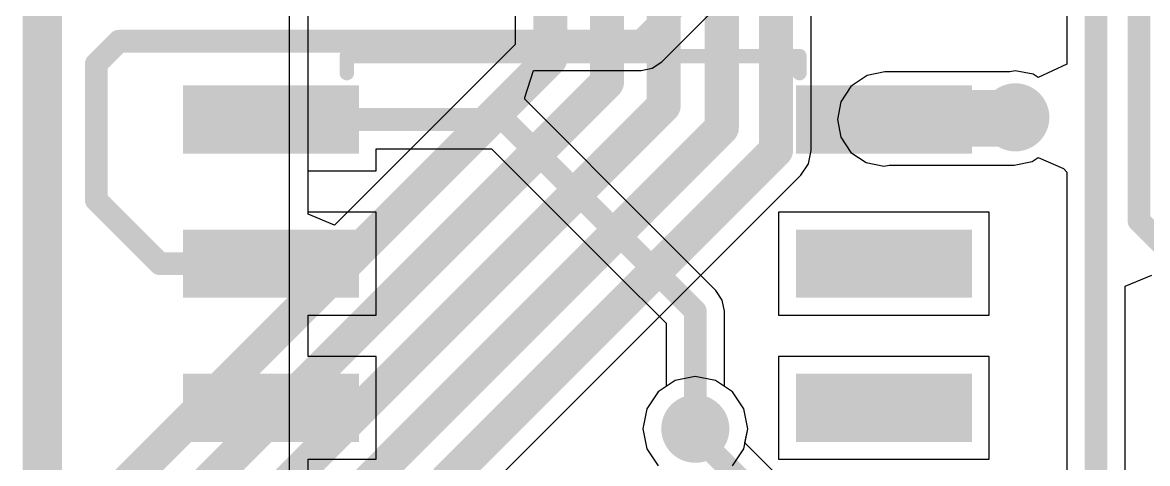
# Model space of a CAD drawing. Header units: millimetres. Extents: x -0.15 to 3.79, y -0.54 to 3.26.
# Drawn here: x 2.6616 to 3.0518, y 1.5369 to 1.6899 of the extents above; entities that cross this region are included whole.
import ezdxf

# ---------------------------------------------------------------- set-up
doc = ezdxf.new("R2010")
doc.units = ezdxf.units.MM
doc.header["$MEASUREMENT"] = 0
for name, color, linetype in [('BottomLayer', 5, 'Continuous'), ('BottomSolder', 6, 'Continuous'), ('TopLayer', 1, 'Continuous'), ('TopOverlay', 2, 'Continuous'), ('TopPaste', 8, 'Continuous'), ('TopSolder', 216, 'Continuous'), ('ViaHoleLayer', 16, 'Continuous')]:
    doc.layers.add(name, color=color, linetype=linetype)

# ---------------------------------------------------------------- blocks, each defined once
blk = doc.blocks.new('14_SOIC_70')
at = {"layer": 'TopLayer'}
for points in [[(-0.136811, 0.161811), (-0.0757874, 0.161811), (-0.0757874, 0.138189), (-0.136811, 0.138189)], [(0.0757874, 0.161811), (0.136811, 0.161811), (0.136811, 0.138189), (0.0757874, 0.138189)], [(-0.136811, 0.111811), (-0.0757874, 0.111811), (-0.0757874, 0.088189), (-0.136811, 0.088189)], [(0.0757874, 0.111811), (0.136811, 0.111811), (0.136811, 0.088189), (0.0757874, 0.088189)], [(-0.136811, 0.061811), (-0.0757874, 0.061811), (-0.0757874, 0.038189), (-0.136811, 0.038189)], [(0.0757874, 0.061811), (0.136811, 0.061811), (0.136811, 0.038189), (0.0757874, 0.038189)], [(-0.136811, 0.011811), (-0.0757874, 0.011811), (-0.0757874, -0.011811), (-0.136811, -0.011811)], [(0.0757874, 0.011811), (0.136811, 0.011811), (0.136811, -0.011811), (0.0757874, -0.011811)], [(-0.136811, -0.038189), (-0.0757874, -0.038189), (-0.0757874, -0.061811), (-0.136811, -0.061811)], [(0.0757874, -0.038189), (0.136811, -0.038189), (0.136811, -0.061811), (0.0757874, -0.061811)], [(-0.136811, -0.088189), (-0.0757874, -0.088189), (-0.0757874, -0.111811), (-0.136811, -0.111811)], [(0.0757874, -0.088189), (0.136811, -0.088189), (0.136811, -0.111811), (0.0757874, -0.111811)], [(-0.136811, -0.138189), (-0.0757874, -0.138189), (-0.0757874, -0.161811), (-0.136811, -0.161811)], [(0.0757874, -0.138189), (0.136811, -0.138189), (0.136811, -0.161811), (0.0757874, -0.161811)]]:
    blk.add_hatch(color=1, dxfattribs=at).paths.add_polyline_path(points)
at = {"layer": 'TopOverlay'}
blk.add_hatch(color=2, dxfattribs=at).paths.add_polyline_path([(-0.072, 0.142), (-0.061, 0.142), (-0.061, 0.16), (-0.072, 0.16)])
at = {"layer": 'TopPaste'}
for points in [[(-0.136811, 0.161811), (-0.0757874, 0.161811), (-0.0757874, 0.138189), (-0.136811, 0.138189)], [(0.0757874, 0.161811), (0.136811, 0.161811), (0.136811, 0.138189), (0.0757874, 0.138189)], [(-0.136811, 0.111811), (-0.0757874, 0.111811), (-0.0757874, 0.088189), (-0.136811, 0.088189)], [(0.0757874, 0.111811), (0.136811, 0.111811), (0.136811, 0.088189), (0.0757874, 0.088189)], [(-0.136811, 0.061811), (-0.0757874, 0.061811), (-0.0757874, 0.038189), (-0.136811, 0.038189)], [(0.0757874, 0.061811), (0.136811, 0.061811), (0.136811, 0.038189), (0.0757874, 0.038189)], [(-0.136811, 0.011811), (-0.0757874, 0.011811), (-0.0757874, -0.011811), (-0.136811, -0.011811)], [(0.0757874, 0.011811), (0.136811, 0.011811), (0.136811, -0.011811), (0.0757874, -0.011811)], [(-0.136811, -0.038189), (-0.0757874, -0.038189), (-0.0757874, -0.061811), (-0.136811, -0.061811)], [(0.0757874, -0.038189), (0.136811, -0.038189), (0.136811, -0.061811), (0.0757874, -0.061811)], [(-0.136811, -0.088189), (-0.0757874, -0.088189), (-0.0757874, -0.111811), (-0.136811, -0.111811)], [(0.0757874, -0.088189), (0.136811, -0.088189), (0.136811, -0.111811), (0.0757874, -0.111811)], [(-0.136811, -0.138189), (-0.0757874, -0.138189), (-0.0757874, -0.161811), (-0.136811, -0.161811)], [(0.0757874, -0.138189), (0.136811, -0.138189), (0.136811, -0.161811), (0.0757874, -0.161811)]]:
    blk.add_hatch(color=8, dxfattribs=at).paths.add_polyline_path(points)
at = {"layer": 'TopSolder'}
for points in [[(-0.136811, 0.161811), (-0.0757874, 0.161811), (-0.0757874, 0.138189), (-0.136811, 0.138189)], [(0.0757874, 0.161811), (0.136811, 0.161811), (0.136811, 0.138189), (0.0757874, 0.138189)], [(-0.136811, 0.111811), (-0.0757874, 0.111811), (-0.0757874, 0.088189), (-0.136811, 0.088189)], [(0.0757874, 0.111811), (0.136811, 0.111811), (0.136811, 0.088189), (0.0757874, 0.088189)], [(-0.136811, 0.061811), (-0.0757874, 0.061811), (-0.0757874, 0.038189), (-0.136811, 0.038189)], [(0.0757874, 0.061811), (0.136811, 0.061811), (0.136811, 0.038189), (0.0757874, 0.038189)], [(-0.136811, 0.011811), (-0.0757874, 0.011811), (-0.0757874, -0.011811), (-0.136811, -0.011811)], [(0.0757874, 0.011811), (0.136811, 0.011811), (0.136811, -0.011811), (0.0757874, -0.011811)], [(-0.136811, -0.038189), (-0.0757874, -0.038189), (-0.0757874, -0.061811), (-0.136811, -0.061811)], [(0.0757874, -0.038189), (0.136811, -0.038189), (0.136811, -0.061811), (0.0757874, -0.061811)], [(-0.136811, -0.088189), (-0.0757874, -0.088189), (-0.0757874, -0.111811), (-0.136811, -0.111811)], [(0.0757874, -0.088189), (0.136811, -0.088189), (0.136811, -0.111811), (0.0757874, -0.111811)], [(-0.136811, -0.138189), (-0.0757874, -0.138189), (-0.0757874, -0.161811), (-0.136811, -0.161811)], [(0.0757874, -0.138189), (0.136811, -0.138189), (0.136811, -0.161811), (0.0757874, -0.161811)]]:
    blk.add_hatch(color=216, dxfattribs=at).paths.add_polyline_path(points)
at = {"layer": 'TopOverlay'}
for points, const_width in [([(0.08, 0.172), (-0.077, 0.172)], 0.005), ([(-0.077, 0.172), (-0.077, 0.1660945)], 0.005), ([(0.08, 0.172), (0.08, 0.1660945)], 0.005), ([(-0.144, 0.15), (-0.149, 0.155)], 0.007874), ([(-0.149, 0.155), (-0.149, 0.145)], 0.007874), ([(-0.144, 0.15), (-0.149, 0.145)], 0.007874), ([(-0.077, -0.1660945), (-0.077, -0.172)], 0.005), ([(0.08, -0.1660945), (0.08, -0.172)], 0.005), ([(0.08, -0.172), (-0.077, -0.172)], 0.005)]:
    blk.add_lwpolyline(points, dxfattribs=dict(at, const_width=const_width))
for points, const_width in [([(-0.07825, 0.172, 1), (-0.07575, 0.172, 1)], 0.0025), ([(-0.07825, 0.172, 1), (-0.07575, 0.172, 1)], 0.0025), ([(0.07875, 0.172, 1), (0.08125, 0.172, 1)], 0.0025), ([(0.07875, 0.172, 1), (0.08125, 0.172, 1)], 0.0025), ([(-0.07825, 0.1660945, 1), (-0.07575, 0.1660945, 1)], 0.0025), ([(0.07875, 0.1660945, 1), (0.08125, 0.1660945, 1)], 0.0025), ([(-0.1509685, 0.155, 1), (-0.1470315, 0.155, 1)], 0.003937), ([(-0.1509685, 0.155, 1), (-0.1470315, 0.155, 1)], 0.003937), ([(-0.1459685, 0.15, 1), (-0.1420315, 0.15, 1)], 0.003937), ([(-0.1459685, 0.15, 1), (-0.1420315, 0.15, 1)], 0.003937), ([(-0.1509685, 0.145, 1), (-0.1470315, 0.145, 1)], 0.003937), ([(-0.1509685, 0.145, 1), (-0.1470315, 0.145, 1)], 0.003937), ([(-0.07825, -0.1660945, 1), (-0.07575, -0.1660945, 1)], 0.0025), ([(0.07875, -0.1660945, 1), (0.08125, -0.1660945, 1)], 0.0025), ([(-0.07825, -0.172, 1), (-0.07575, -0.172, 1)], 0.0025), ([(-0.07825, -0.172, 1), (-0.07575, -0.172, 1)], 0.0025), ([(0.07875, -0.172, 1), (0.08125, -0.172, 1)], 0.0025), ([(0.07875, -0.172, 1), (0.08125, -0.172, 1)], 0.0025)]:
    blk.add_lwpolyline(points, format="xyb", close=True, dxfattribs=dict(at, const_width=const_width))

msp = doc.modelspace()

# ---------------------------------------------------------------- hatches: boundary and pattern name
at = {"layer": 'BottomLayer'}
h = msp.add_hatch(color=5, dxfattribs=at)
edge = h.paths.add_edge_path()
edge.add_arc((3.006, 1.657), 0.011811, 0, 360)
h = msp.add_hatch(color=5, dxfattribs=at)
edge = h.paths.add_edge_path()
edge.add_arc((2.895, 1.549), 0.011811, 0, 360)
at = {"layer": 'BottomSolder'}
h = msp.add_hatch(color=6, dxfattribs=at)
edge = h.paths.add_edge_path()
edge.add_arc((3.006, 1.657), 0.0059055, 0, 360)
h = msp.add_hatch(color=6, dxfattribs=at)
edge = h.paths.add_edge_path()
edge.add_arc((2.895, 1.549), 0.0059055, 0, 360)
at = {"layer": 'TopLayer'}
h = msp.add_hatch(color=1, dxfattribs=at)
edge = h.paths.add_edge_path()
edge.add_arc((3.006, 1.657), 0.011811, 0, 360)
h = msp.add_hatch(color=1, dxfattribs=at)
edge = h.paths.add_edge_path()
edge.add_arc((2.895, 1.549), 0.011811, 0, 360)
at = {"layer": 'TopSolder'}
h = msp.add_hatch(color=216, dxfattribs=at)
edge = h.paths.add_edge_path()
edge.add_arc((3.006, 1.657), 0.0059055, 0, 360)
h = msp.add_hatch(color=216, dxfattribs=at)
edge = h.paths.add_edge_path()
edge.add_arc((2.895, 1.549), 0.0059055, 0, 360)
at = {"layer": 'ViaHoleLayer'}
h = msp.add_hatch(color=16, dxfattribs=at)
edge = h.paths.add_edge_path()
edge.add_arc((3.006, 1.657), 0.0059055, 0, 360)
h = msp.add_hatch(color=16, dxfattribs=at)
edge = h.paths.add_edge_path()
edge.add_arc((2.895, 1.549), 0.0059055, 0, 360)

# ---------------------------------------------------------------- linework, layer by layer
at = {"layer": 'BottomLayer'}
for p, q in [((2.7541516, 1.836), (2.7541516, 0.809)), ((2.8325247, 1.8189463), (2.8325247, 1.6822868)), ((2.760646, 1.6234738), (2.760646, 1.8105798)), ((2.9351387, 1.6455568), (2.9351387, 1.7144139)), ((2.8325247, 1.6822868), (2.7698848, 1.619647)), ((2.9342147, 1.640911), (2.9351388, 1.6455563)), ((2.9351388, 1.6455563), (2.9351387, 1.6455568)), ((2.9315834, 1.6369729), (2.9342147, 1.640911)), ((2.8203839, 1.5257734), (2.9315834, 1.6369729)), ((2.7698848, 1.619647), (2.760646, 1.6234738)), ((2.8880505, 1.5657776), (2.882159, 1.561841)), ((2.895, 1.5671599), (2.8880505, 1.5657776)), ((2.9019495, 1.5657776), (2.895, 1.5671599)), ((2.907841, 1.561841), (2.9019495, 1.5657776)), ((2.882159, 1.561841), (2.8782224, 1.5559495)), ((2.9117776, 1.5559495), (2.907841, 1.561841)), ((2.8782224, 1.5559495), (2.8768401, 1.549)), ((2.9131599, 1.549), (2.9117776, 1.5559495)), ((2.8768401, 1.549), (2.8782224, 1.5420505)), ((2.9121924, 1.5441361), (2.9131599, 1.549)), ((2.8782224, 1.5420505), (2.882159, 1.536159)), ((2.9441642, 1.5121643), (2.9121924, 1.5441361))]:
    msp.add_line(p, q, dxfattribs=at)
for points, const_width in [([(2.904189, 1.653348), (2.904189, 1.9258296)], 0.011811), ([(2.8839956, 1.6609668), (2.8839956, 1.8929032)], 0.011811), ([(2.8643295, 1.6691128), (2.8643295, 1.8625693)], 0.011811), ([(2.923, 1.6455563), (2.923, 1.853)], 0.011811), ([(2.8446634, 1.6772588), (2.8446634, 1.8322354)], 0.011811), ([(2.6675169, 0.9165169), (2.6675169, 1.7346174)], 0.011811), ([(2.6871831, 1.5197785), (2.8446634, 1.6772588)], 0.011811), ([(2.708, 1.5127833), (2.8643295, 1.6691128)], 0.011811), ([(2.729, 1.5059712), (2.8839956, 1.6609668)], 0.011811), ([(2.749, 1.498159), (2.904189, 1.653348)], 0.011811), ([(2.8082452, 1.5308015), (2.923, 1.6455563)], 0.011811), ([(2.895, 1.5470001), (2.895, 1.549)], 0.007874), ([(2.895, 1.5470001), (2.937, 1.5050001)], 0.007874)]:
    msp.add_lwpolyline(points, dxfattribs=dict(at, const_width=const_width))
for points, const_width in [([(2.8417107, 1.6772588, 1), (2.8476161, 1.6772588, 1)], 0.0059055), ([(2.8417107, 1.6772588, 1), (2.8476161, 1.6772588, 1)], 0.0059055), ([(2.8613768, 1.6691128, 1), (2.8672822, 1.6691128, 1)], 0.0059055), ([(2.8613768, 1.6691128, 1), (2.8672822, 1.6691128, 1)], 0.0059055), ([(2.8810429, 1.6609668, 1), (2.8869483, 1.6609668, 1)], 0.0059055), ([(2.8810429, 1.6609668, 1), (2.8869483, 1.6609668, 1)], 0.0059055), ([(2.9012363, 1.653348, 1), (2.9071417, 1.653348, 1)], 0.0059055), ([(2.9012363, 1.653348, 1), (2.9071417, 1.653348, 1)], 0.0059055), ([(2.9200473, 1.6455563, 1), (2.9259527, 1.6455563, 1)], 0.0059055), ([(2.9200473, 1.6455563, 1), (2.9259527, 1.6455563, 1)], 0.0059055), ([(2.8930315, 1.549, 1), (2.8969685, 1.549, 1)], 0.003937), ([(2.8930315, 1.5470001, 1), (2.8969685, 1.5470001, 1)], 0.003937), ([(2.8930315, 1.5470001, 1), (2.8969685, 1.5470001, 1)], 0.003937)]:
    msp.add_lwpolyline(points, format="xyb", close=True, dxfattribs=dict(at, const_width=const_width))
at = {"layer": 'TopLayer'}
for p, q in [((2.7541516, 1.836), (2.7541516, 0.809)), ((3.0238683, 1.7498974), (3.0238683, 1.6754034)), ((2.8833236, 1.6762532), (2.9236632, 1.7165928)), ((2.8800367, 1.6740569), (2.8833236, 1.6762532)), ((3.0238683, 1.6754034), (3.0138683, 1.6707962)), ((2.8358267, 1.6638467), (2.8389147, 1.6732857)), ((2.8389147, 1.6732857), (2.8761594, 1.6732857)), ((2.8761594, 1.6732857), (2.8800367, 1.6740569)), ((2.9546039, 1.6715493), (2.9493636, 1.6680478)), ((2.9607854, 1.6727789), (2.9546039, 1.6715493)), ((3.0041198, 1.6727789), (2.9607854, 1.6727789)), ((3.006, 1.6731529), (3.0041198, 1.6727789)), ((3.0121814, 1.6719233), (3.006, 1.6731529)), ((3.0138683, 1.6707962), (3.0121814, 1.6719233)), ((2.9489896, 1.6676738), (2.9454881, 1.6624335)), ((2.9493636, 1.6680478), (2.9489896, 1.6676738)), ((2.8358163, 1.6632857), (2.8358267, 1.6638467)), ((2.8815669, 1.6175352), (2.8358163, 1.6632857)), ((2.9454881, 1.6624335), (2.9442585, 1.656252)), ((2.9442585, 1.656252), (2.9454881, 1.6500705)), ((2.9454881, 1.6500705), (2.9489896, 1.6448302)), ((2.7843248, 1.638441), (2.7843248, 1.6461203)), ((2.7843248, 1.6461203), (2.8243249, 1.6461203)), ((2.8243249, 1.6461203), (2.8672385, 1.6032068)), ((2.9489896, 1.6448302), (2.9542299, 1.6413287)), ((3.0118075, 1.6417027), (3.0138683, 1.6430797)), ((3.0138683, 1.6430797), (3.022658, 1.6393024)), ((2.9542299, 1.6413287), (2.9604114, 1.6400991)), ((2.9604114, 1.6400991), (2.9622916, 1.6404731)), ((2.9622916, 1.6404731), (3.005626, 1.6404731)), ((3.005626, 1.6404731), (3.0118075, 1.6417027)), ((3.022658, 1.6393024), (3.0238683, 1.6380293)), ((2.760646, 1.624063), (2.760646, 1.638441)), ((2.760646, 1.638441), (2.7843248, 1.638441)), ((3.0238683, 1.6380293), (3.0238683, 1.4803546)), ((2.7843248, 1.624063), (2.760646, 1.624063)), ((2.7843248, 1.588441), (2.7843248, 1.624063)), ((2.9969232, 1.624063), (2.9238996, 1.624063)), ((2.9238996, 1.624063), (2.9238996, 1.588441)), ((2.9969232, 1.588441), (2.9969232, 1.624063)), ((2.9021642, 1.5969379), (2.8815669, 1.6175352)), ((2.8672385, 1.6032068), (2.8848683, 1.585577)), ((3.0441317, 1.5984743), (3.0533705, 1.6023012)), ((2.9043605, 1.593651), (2.9021642, 1.5969379)), ((3.0441317, 1.4381967), (3.0441317, 1.5984743)), ((2.9051317, 1.5897737), (2.9043605, 1.593651)), ((2.760646, 1.574063), (2.760646, 1.588441)), ((2.760646, 1.588441), (2.7843248, 1.588441)), ((2.9051317, 1.5636513), (2.9051317, 1.5897737)), ((2.9238996, 1.588441), (2.9969232, 1.588441)), ((2.8848683, 1.585577), (2.8848683, 1.5636513)), ((2.7843248, 1.574063), (2.760646, 1.574063)), ((2.7843248, 1.538441), (2.7843248, 1.574063)), ((2.9969232, 1.574063), (2.9238996, 1.574063)), ((2.9238996, 1.574063), (2.9238996, 1.538441)), ((2.9969232, 1.538441), (2.9969232, 1.574063)), ((2.882159, 1.561841), (2.8782224, 1.5559495)), ((2.8848683, 1.5636513), (2.882159, 1.561841)), ((2.907841, 1.561841), (2.9051317, 1.5636513)), ((2.9117776, 1.5559495), (2.907841, 1.561841)), ((2.8782224, 1.5559495), (2.8768401, 1.549)), ((2.9131599, 1.549), (2.9117776, 1.5559495)), ((2.8768401, 1.549), (2.8782224, 1.5420505)), ((2.9117776, 1.5420505), (2.9131599, 1.549)), ((2.8782224, 1.5420505), (2.882159, 1.536159)), ((2.907841, 1.536159), (2.9117776, 1.5420505)), ((2.760646, 1.524063), (2.760646, 1.538441)), ((2.760646, 1.538441), (2.7843248, 1.538441)), ((2.9238996, 1.538441), (2.9969232, 1.538441))]:
    msp.add_line(p, q, dxfattribs=at)
for points, const_width in [([(3.034, 1.434), (3.034, 2.0577934)], 0.007874), ([(2.6694468, 0.8468229), (2.6694468, 2.008)], 0.011811), ([(3.048874, 1.6211261), (3.048874, 2.012874)], 0.007874), ([(2.8761594, 1.6834174), (2.9194665, 1.7267245)], 0.007874), ([(2.6871831, 1.6755434), (2.6950571, 1.6834174)], 0.007874), ([(2.6950571, 1.6834174), (2.8761594, 1.6834174)], 0.007874), ([(2.6871831, 1.6282993), (2.6871831, 1.6755434)], 0.007874), ([(2.9604114, 1.656252), (2.9607854, 1.656626)], 0.019685), ([(2.9607854, 1.656626), (3.005626, 1.656626)], 0.019685), ([(3.005626, 1.656626), (3.006, 1.657)], 0.019685), ([(2.7472224, 1.656252), (2.747813, 1.656252)], 0.007874), ([(2.747813, 1.656252), (2.8285216, 1.656252)], 0.007874), ([(2.8285216, 1.656252), (2.8744027, 1.610371)], 0.007874), ([(2.6871831, 1.6282993), (2.7092303, 1.606252)], 0.007874), ([(3.048874, 1.6211261), (3.0637481, 1.606252)], 0.007874), ([(2.8744027, 1.610371), (2.895, 1.5897737)], 0.007874), ([(2.7092303, 1.606252), (2.7472224, 1.606252)], 0.007874), ([(2.895, 1.549), (2.895, 1.5897737)], 0.007874)]:
    msp.add_lwpolyline(points, dxfattribs=dict(at, const_width=const_width))
for points, const_width in [([(2.6930886, 1.6834174, 1), (2.6970256, 1.6834174, 1)], 0.003937), ([(2.6930886, 1.6834174, 1), (2.6970256, 1.6834174, 1)], 0.003937), ([(2.8741909, 1.6834174, 1), (2.8781279, 1.6834174, 1)], 0.003937), ([(2.8741909, 1.6834174, 1), (2.8781279, 1.6834174, 1)], 0.003937), ([(2.6852146, 1.6755434, 1), (2.6891516, 1.6755434, 1)], 0.003937), ([(2.6852146, 1.6755434, 1), (2.6891516, 1.6755434, 1)], 0.003937), ([(2.9558642, 1.656626, 1), (2.9657066, 1.656626, 1)], 0.0098425), ([(2.9558642, 1.656626, 1), (2.9657066, 1.656626, 1)], 0.0098425), ([(3.0007048, 1.656626, 1), (3.0105472, 1.656626, 1)], 0.0098425), ([(3.0007048, 1.656626, 1), (3.0105472, 1.656626, 1)], 0.0098425), ([(3.0010788, 1.657, 1), (3.0109212, 1.657, 1)], 0.0098425), ([(2.9554902, 1.656252, 1), (2.9653326, 1.656252, 1)], 0.0098425), ([(2.7452539, 1.656252, 1), (2.7491909, 1.656252, 1)], 0.003937), ([(2.7458445, 1.656252, 1), (2.7497815, 1.656252, 1)], 0.003937), ([(2.7458445, 1.656252, 1), (2.7497815, 1.656252, 1)], 0.003937), ([(2.8265531, 1.656252, 1), (2.8304901, 1.656252, 1)], 0.003937), ([(2.8265531, 1.656252, 1), (2.8304901, 1.656252, 1)], 0.003937), ([(2.6852146, 1.6282993, 1), (2.6891516, 1.6282993, 1)], 0.003937), ([(2.6852146, 1.6282993, 1), (2.6891516, 1.6282993, 1)], 0.003937), ([(3.0469055, 1.6211261, 1), (3.0508425, 1.6211261, 1)], 0.003937), ([(3.0469055, 1.6211261, 1), (3.0508425, 1.6211261, 1)], 0.003937), ([(2.8724342, 1.610371, 1), (2.8763712, 1.610371, 1)], 0.003937), ([(2.8724342, 1.610371, 1), (2.8763712, 1.610371, 1)], 0.003937), ([(2.7072618, 1.606252, 1), (2.7111988, 1.606252, 1)], 0.003937), ([(2.7072618, 1.606252, 1), (2.7111988, 1.606252, 1)], 0.003937), ([(2.7452539, 1.606252, 1), (2.7491909, 1.606252, 1)], 0.003937), ([(2.8930315, 1.5897737, 1), (2.8969685, 1.5897737, 1)], 0.003937), ([(2.8930315, 1.5897737, 1), (2.8969685, 1.5897737, 1)], 0.003937), ([(2.8930315, 1.549, 1), (2.8969685, 1.549, 1)], 0.003937)]:
    msp.add_lwpolyline(points, format="xyb", close=True, dxfattribs=dict(at, const_width=const_width))

# ---------------------------------------------------------------- block references
at = {"rotation": 180}
msp.add_blockref('14_SOIC_70', (2.8541122, 1.506252), dxfattribs=at)

doc.saveas('drawing.dxf')
